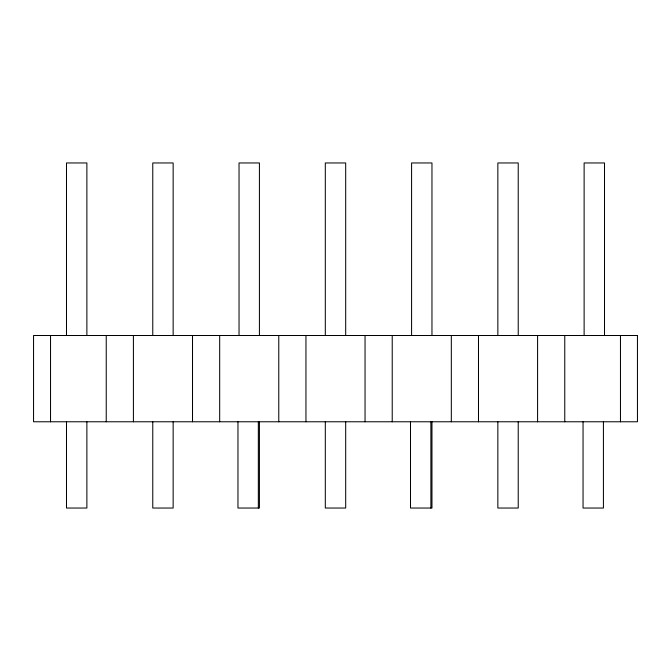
<?xml version="1.0" encoding="UTF-8"?>
<svg xmlns="http://www.w3.org/2000/svg" width="671" height="671" viewBox="0 0 671 671"><rect width="100%" height="100%" fill="white"/><g stroke="black" fill="none" stroke-linecap="round" stroke-linejoin="round"><path stroke-width="1.01" d="M620.465 335.5L620.465 421.774M604.504 335.5L604.504 162.961L584.122 162.961L584.122 335.5M603.422 421.774L603.422 508.039L583.049 508.039L583.049 421.774M564.764 335.5L564.764 421.774M537.588 335.5L537.588 421.774M518.23 335.5L518.23 162.961L497.857 162.961L497.857 335.5M518.23 421.774L518.23 508.039L497.857 508.039L497.857 421.774M478.49 335.5L478.49 421.774M451.323 335.5L451.323 421.774M431.965 335.5L431.965 162.961L411.583 162.961L411.583 335.5M431.965 421.774L431.965 508.039L410.501 508.039L410.501 421.774M430.883 421.774L430.883 508.039M392.225 335.5L392.225 421.774M365.049 335.5L365.049 421.774M345.691 335.5L345.691 162.961L325.309 162.961L325.309 335.5M345.691 421.774L345.691 508.039L325.309 508.039L325.309 421.774M305.951 335.5L305.951 421.774M278.775 335.5L278.775 421.774M259.417 335.5L259.417 162.961L239.035 162.961L239.035 335.5M259.417 421.774L259.417 508.039L237.962 508.039L237.962 421.774M258.335 421.774L258.335 508.039M219.677 335.5L219.677 421.774M192.51 335.5L192.51 421.774M173.143 335.5L173.143 162.961L152.77 162.961L152.77 335.5M173.143 421.774L173.143 508.039L152.77 508.039L152.77 421.774M133.412 335.5L133.412 421.774M106.236 335.5L106.236 421.774M86.878 335.5L86.878 162.961L66.496 162.961L66.496 335.5M86.878 421.774L86.878 508.039L66.496 508.039L66.496 421.774M50.535 335.5L50.535 421.774M637.45 335.5L33.55 335.5L33.55 421.774L637.45 421.774L637.45 335.5"/></g></svg>
